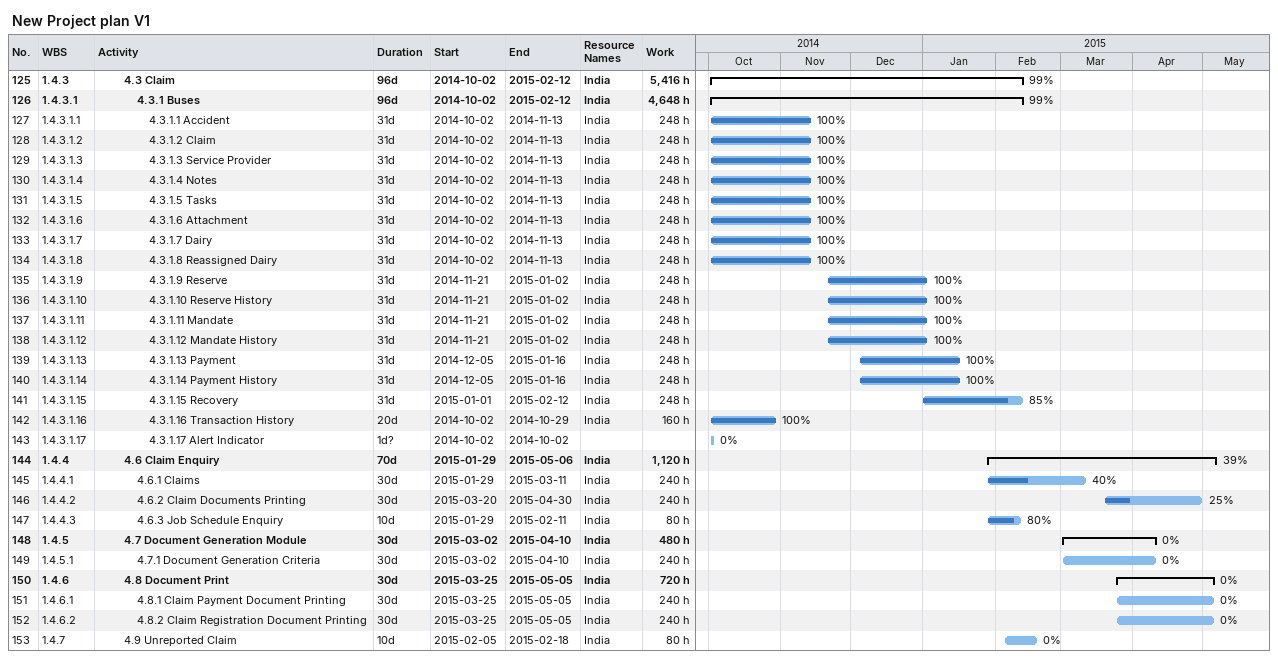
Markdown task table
New Project plan V1

| ID | WBS | Task | Duration | Start | Finish | Resources | % complete | Work (h) |
|---|---|---|---|---|---|---|---|---|
| 125 | 1.4.3 | **4.3 Claim** | 96d | 2014-10-02 | 2015-02-12 | India | 99 | 5416 |
| 126 | 1.4.3.1 | **4.3.1 Buses** | 96d | 2014-10-02 | 2015-02-12 | India | 99 | 4648 |
| 127 | 1.4.3.1.1 | 4.3.1.1 Accident | 31d | 2014-10-02 | 2014-11-13 | India | 100 | 248 |
| 128 | 1.4.3.1.2 | 4.3.1.2 Claim | 31d | 2014-10-02 | 2014-11-13 | India | 100 | 248 |
| 129 | 1.4.3.1.3 | 4.3.1.3 Service Provider | 31d | 2014-10-02 | 2014-11-13 | India | 100 | 248 |
| 130 | 1.4.3.1.4 | 4.3.1.4 Notes | 31d | 2014-10-02 | 2014-11-13 | India | 100 | 248 |
| 131 | 1.4.3.1.5 | 4.3.1.5 Tasks | 31d | 2014-10-02 | 2014-11-13 | India | 100 | 248 |
| 132 | 1.4.3.1.6 | 4.3.1.6 Attachment | 31d | 2014-10-02 | 2014-11-13 | India | 100 | 248 |
| 133 | 1.4.3.1.7 | 4.3.1.7 Dairy | 31d | 2014-10-02 | 2014-11-13 | India | 100 | 248 |
| 134 | 1.4.3.1.8 | 4.3.1.8 Reassigned Dairy | 31d | 2014-10-02 | 2014-11-13 | India | 100 | 248 |
| 135 | 1.4.3.1.9 | 4.3.1.9 Reserve | 31d | 2014-11-21 | 2015-01-02 | India | 100 | 248 |
| 136 | 1.4.3.1.10 | 4.3.1.10 Reserve History | 31d | 2014-11-21 | 2015-01-02 | India | 100 | 248 |
| 137 | 1.4.3.1.11 | 4.3.1.11 Mandate | 31d | 2014-11-21 | 2015-01-02 | India | 100 | 248 |
| 138 | 1.4.3.1.12 | 4.3.1.12 Mandate History | 31d | 2014-11-21 | 2015-01-02 | India | 100 | 248 |
| 139 | 1.4.3.1.13 | 4.3.1.13 Payment | 31d | 2014-12-05 | 2015-01-16 | India | 100 | 248 |
| 140 | 1.4.3.1.14 | 4.3.1.14 Payment History | 31d | 2014-12-05 | 2015-01-16 | India | 100 | 248 |
| 141 | 1.4.3.1.15 | 4.3.1.15 Recovery | 31d | 2015-01-01 | 2015-02-12 | India | 85 | 248 |
| 142 | 1.4.3.1.16 | 4.3.1.16 Transaction History | 20d | 2014-10-02 | 2014-10-29 | India | 100 | 160 |
| 143 | 1.4.3.1.17 | 4.3.1.17 Alert Indicator | 1d? | 2014-10-02 | 2014-10-02 |  | 0 |  |
| 144 | 1.4.4 | **4.6 Claim Enquiry** | 70d | 2015-01-29 | 2015-05-06 | India | 39 | 1120 |
| 145 | 1.4.4.1 | 4.6.1 Claims | 30d | 2015-01-29 | 2015-03-11 | India | 40 | 240 |
| 146 | 1.4.4.2 | 4.6.2 Claim Documents Printing | 30d | 2015-03-20 | 2015-04-30 | India | 25 | 240 |
| 147 | 1.4.4.3 | 4.6.3 Job Schedule Enquiry | 10d | 2015-01-29 | 2015-02-11 | India | 80 | 80 |
| 148 | 1.4.5 | **4.7 Document Generation Module** | 30d | 2015-03-02 | 2015-04-10 | India | 0 | 480 |
| 149 | 1.4.5.1 | 4.7.1 Document Generation Criteria | 30d | 2015-03-02 | 2015-04-10 | India | 0 | 240 |
| 150 | 1.4.6 | **4.8 Document Print** | 30d | 2015-03-25 | 2015-05-05 | India | 0 | 720 |
| 151 | 1.4.6.1 | 4.8.1 Claim Payment Document Printing | 30d | 2015-03-25 | 2015-05-05 | India | 0 | 240 |
| 152 | 1.4.6.2 | 4.8.2 Claim Registration Document Printing | 30d | 2015-03-25 | 2015-05-05 | India | 0 | 240 |
| 153 | 1.4.7 | 4.9 Unreported Claim | 10d | 2015-02-05 | 2015-02-18 | India | 0 | 80 |
